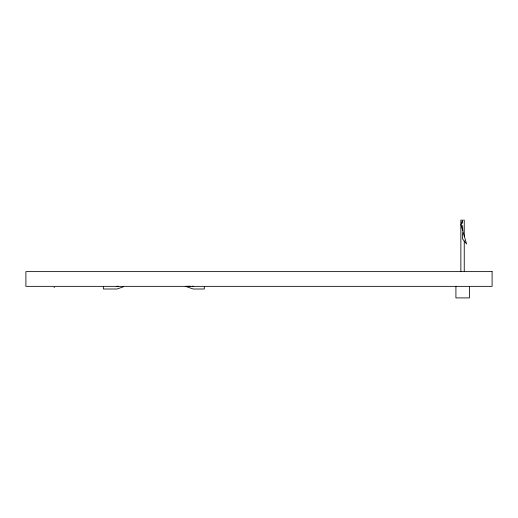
<?xml version="1.0" encoding="UTF-8"?>
<svg xmlns="http://www.w3.org/2000/svg" width="518" height="518" viewBox="0 0 518 518"><rect width="100%" height="100%" fill="white"/><g stroke="black" fill="none" stroke-linecap="round" stroke-linejoin="round"><path stroke-width="0.78" d="M123.537 286.752L117.055 289.005L103.341 289.005L103.341 286.888M185.23 286.35L190.294 286.201M461.784 220.092L460.865 220.092L460.865 271.432M463.48 220.092L464.245 220.092L464.245 236.137M54.027 287.302L54.539 287.302M186.681 286.752L193.169 289.005L204.312 289.005L204.312 286.888M462.593 225.537L462.859 230.704M469.45 286.35L469.45 297.908L455.918 297.908L455.918 286.35M464.245 240.948L464.245 271.432M462.555 223.232L462.555 220.092L460.955 224.611L466.582 244.01L462.555 238.915L462.555 232.64M118.214 286.24A50.499 50.499 0 0 1 116.44 286.35M193.784 286.35A51.308 51.308 0 0 1 192.107 286.201M492.1 271.62L25.9 271.62L25.9 286.35L492.1 286.35L492.1 271.62"/></g></svg>
